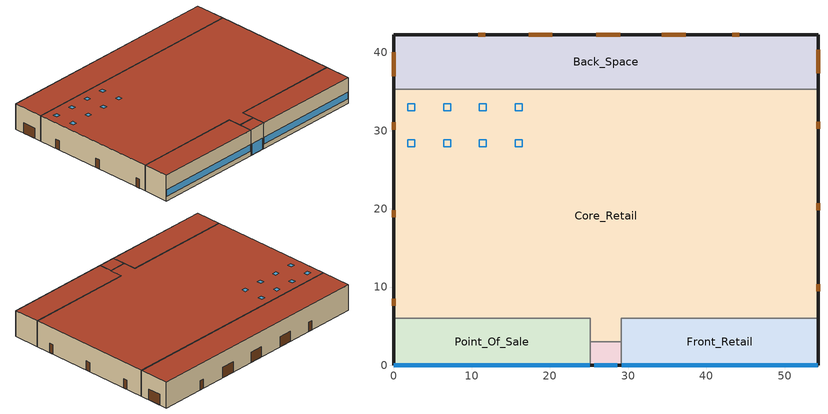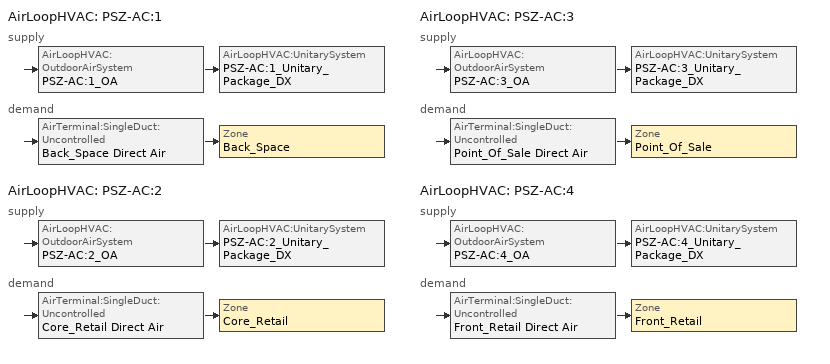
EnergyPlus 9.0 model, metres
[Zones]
Back_Space
 floor ground (Back_Space_Floor_Ffactor): 54.27,35.27 0,35.27 0,42.27 54.27,42.27 z0
 wall outside (nonres_ext_wall): 54.27,35.27 54.27,42.27 0,42.27 0,35.27 z0:6.1
 wall to Core_Retail (int_wall): 0,35.27 54.27,35.27 z0:6.1
 door (Swinging Door_con): 44.21,42.27 43.3,42.27 / 11.75,42.27 10.83,42.27 z0:2.13
 door (Overhead Door_con): 54.27,37.32 54.27,40.36 / 37.36,42.27 34.31,42.27 / 28.98,42.27 25.93,42.27 / 20.31,42.27 17.26,42.27 / 0,40.01 0,36.96 z0:2.44
 roof outside (nonres_roof): 0,35.27 54.27,35.27 54.27,42.27 0,42.27 z6.1
Core_Retail
 floor ground (Core_Retail_Floor_Ffactor): 25.14,3 25.14,6 0,6 0,35.27 54.27,35.27 54.27,6 29.14,6 29.14,3 z0
 wall outside (nonres_ext_wall): 0,35.27 0,6 / 54.27,6 54.27,35.27 z0:6.1
 wall to Front_Retail (int_wall): 29.14,3 29.14,6 54.27,6 z0:6.1
 wall to Point_Of_Sale (int_wall): 0,6 25.14,6 25.14,3 z0:6.1
 wall to Front_Entry (int_wall): 25.14,3 29.14,3 z0:6.1
 door (Swinging Door_con): 0,8.54 0,7.62 / 0,19.84 0,18.93 / 0,31.06 0,30.15 / 54.27,9.44 54.27,10.35 / 54.27,19.81 54.27,20.72 / 54.27,30.23 54.27,31.15 z0:2.13
 roof outside (nonres_roof): 25.14,6 25.14,3 29.14,3 29.14,6 54.27,6 54.27,35.27 0,35.27 0,6 z6.1
 skylight (NonresSkylight_U_1.02_SHGC_0.49): 16.46,28.87 15.54,28.87 15.54,27.95 16.46,27.95 z6.1; 2.74,28.87 1.83,28.87 1.83,27.95 2.74,27.95 z6.1; 7.32,28.87 6.4,28.87 6.4,27.95 7.32,27.95 z6.1; 11.89,28.87 10.97,28.87 10.97,27.95 11.89,27.95 z6.1; 11.89,33.44 10.97,33.44 10.97,32.53 11.89,32.53 z6.1; 2.74,33.44 1.83,33.44 1.83,32.53 2.74,32.53 z6.1; 16.46,33.44 15.54,33.44 15.54,32.53 16.46,32.53 z6.1; 7.32,33.44 6.4,33.44 6.4,32.53 7.32,32.53 z6.1
Point_Of_Sale
 floor ground (Point_Of_Sale_Floor_Ffactor): 0,0 0,6 25.14,6 25.14,0 z0
 wall outside (nonres_ext_wall): 0,6 0,0 25.14,0 z0:6.1
 wall to Front_Entry (int_wall): 25.14,0 25.14,3 z0:6.1
 window (NonresWindow_U_0.57_SHGC_0.49): 0.05,0 25.09,0 z1.14:2.66
 roof outside (nonres_roof): 0,6 0,0 25.14,0 25.14,6 z6.1
Front_Retail
 floor ground (Front_Retail_Floor_Ffactor): 54.27,0 29.14,0 29.14,6 54.27,6 z0
 wall outside (nonres_ext_wall): 29.14,0 54.27,0 54.27,6 z0:6.1
 wall to Front_Entry (int_wall): 29.14,3 29.14,0 z0:6.1
 window (NonresWindow_U_0.57_SHGC_0.49): 29.19,0 54.22,0 z1.14:2.66
 roof outside (nonres_roof): 29.14,0 54.27,0 54.27,6 29.14,6 z6.1
Front_Entry
 floor ground (Front_Entry_Floor_Ffactor): 25.14,0 25.14,3 29.14,3 29.14,0 z0
 wall outside (nonres_ext_wall): 25.14,0 29.14,0 z0:6.1
 window (NonresWindow_U_0.57_SHGC_0.49): 25.64,0 28.64,0 z0.05:2.66
 roof outside (nonres_roof): 25.14,3 25.14,0 29.14,0 29.14,3 z6.1
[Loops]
AirLoopHVAC 'PSZ-AC:1'
 supply: AirLoopHVAC:OutdoorAirSystem 'PSZ-AC:1_OA' > AirLoopHVAC:UnitarySystem 'PSZ-AC:1_Unitary_Package_DX'
 demand: AirTerminal:SingleDuct:Uncontrolled 'Back_Space Direct Air' > Zone 'Back_Space'
AirLoopHVAC 'PSZ-AC:2'
 supply: AirLoopHVAC:OutdoorAirSystem 'PSZ-AC:2_OA' > AirLoopHVAC:UnitarySystem 'PSZ-AC:2_Unitary_Package_DX'
 demand: AirTerminal:SingleDuct:Uncontrolled 'Core_Retail Direct Air' > Zone 'Core_Retail'
AirLoopHVAC 'PSZ-AC:3'
 supply: AirLoopHVAC:OutdoorAirSystem 'PSZ-AC:3_OA' > AirLoopHVAC:UnitarySystem 'PSZ-AC:3_Unitary_Package_DX'
 demand: AirTerminal:SingleDuct:Uncontrolled 'Point_Of_Sale Direct Air' > Zone 'Point_Of_Sale'
AirLoopHVAC 'PSZ-AC:4'
 supply: AirLoopHVAC:OutdoorAirSystem 'PSZ-AC:4_OA' > AirLoopHVAC:UnitarySystem 'PSZ-AC:4_Unitary_Package_DX'
 demand: AirTerminal:SingleDuct:Uncontrolled 'Front_Retail Direct Air' > Zone 'Front_Retail'
[Building]
RetailStandalone: North Axis {deg}=0; Terrain=City; Loads Convergence Tolerance Value=0.04; Temperature Convergence Tolerance Value {deltaC}=0.2; Solar Distribution=FullInteriorAndExterior; Maximum Number of Warmup Days=25; Minimum Number of Warmup Days=6
[Site:Location]
Site:Location=Buffalo.Niagara.Intl.AP_NY_USA WMO=725280; Latitude {N+ S-}=42.94; Longitude {W- E+}=-78.74; Time Zone Relative to GMT {GMT+/-}=-5; Elevation {m}=215
[SizingPeriod:DesignDay] Day of Month=21; Dry-Bulb Temperature Range Modifier Type=DefaultMultipliers; Humidity Condition Type=Wetbulb; Barometric Pressure {Pa}=98769; Rain {Yes/No}=No; Snow on ground {Yes/No}=No; Daylight Savings Time Indicator=No
Name | Month | Day Type | Maximum Dry-Bulb Temperature {C} | Daily Dry-Bulb Temperature Range {C} | Wetbulb at Maximum Dry-Bulb {C} | Wind Speed {m/s} design conditions vs. traditional 6.71 m/s (15 mph) | Wind Direction {Degrees; N=0, S=180} | Solar Model Indicator | Clearness {0.0 to 1.1} | Wind Speed {m/s} design conditions vs. traditional 3.35 m/s (7mph) | ASHRAE Clear Sky Optical Depth for Beam Irradiance (taub) | ASHRAE Clear Sky Optical Depth for Diffuse Irradiance (taud)
Buffalo.Niagara.Intl.AP_NY_USA Ann Htg 99.6% Condns DB | 1 | WinterDesignDay | -16.3 | 0 | -16.3 | 5.1 | 270 | ASHRAEClearSky | 0
Buffalo.Niagara.Intl.AP_NY_USA Ann Clg .4% Condns DB=>MWB | 7 | SummerDesignDay | 30.3 | 9.3 | 21.8 |  | 240 | ASHRAETau |  | 5.7 | 0.462 | 2.001
[Site:WaterMainsTemperature]
Calculation Method=CORRELATION; Annual average outdoor air temperature {C}=8.96667; Maximum difference in monthly average outdoor air temperatures {C}=26.2
[Site:GroundTemperature:FCfactorMethod]
January Ground Temperature {C}=9.7; February Ground Temperature {C}=6; March Ground Temperature {C}=-2.2; April Ground Temperature {C}=-3.4; May Ground Temperature {C}=-4.2; June Ground Temperature {C}=2.7; July Ground Temperature {C}=7.5; August Ground Temperature {C}=13.7; September Ground Temperature {C}=18.6; October Ground Temperature {C}=22; November Ground Temperature {C}=20.7; December Ground Temperature {C}=16.5
[Material:NoMass]
Opaque Door panel_con: MediumRough, 0.352237, 0.9, 0.7, 0.7
Overhead Door_con Panel: MediumRough, 0.352, 0.9, 0.7, 0.7
Nonres_Roof_Insulation: MediumSmooth, 2.59864, 0.9, 0.7, 0.7
Nonres_Exterior_Wall_Insulation: MediumSmooth, 1.11476, 0.9, 0.7, 0.7
[Construction]
Swinging Door_con: Opaque Door panel_con
Overhead Door_con: Overhead Door_con Panel
InteriorFurnishings: Std Wood 6inch
int_wall: G01 13mm gypsum board, G01 13mm gypsum board
nonres_roof: F13 Built-up roofing, Nonres_Roof_Insulation, F08 Metal surface
nonres_ext_wall: 200mm Normalweight concrete wall, Nonres_Exterior_Wall_Insulation, G01 13mm gypsum board
NonresWindow_U_0.57_SHGC_0.49: Nonres Window Glazing Layer
NonresSkylight_U_1.02_SHGC_0.49: Nonres Skylight Glazing Layer
[Material]
Name | Roughness | Thickness {m} | Conductivity {W/m-K} | Density {kg/m3} | Specific Heat {J/kg-K} | Thermal Absorptance | Solar Absorptance | Visible Absorptance | Absorptance:Thermal | Absorptance:Solar | Absorptance:Visible
Std Wood 6inch | MediumSmooth | 0.15 | 0.12 | 540 | 1210 | 0.9 | 0.7 | 0.7
F08 Metal surface | Smooth | 0.0008 | 45.28 | 7824 | 500
F13 Built-up roofing | Rough | 0.0095 | 0.16 | 1120 | 1460 |  |  |  | 0.9 | 0.77
G01 13mm gypsum board | Smooth | 0.0127 | 0.16 | 800 | 1090 |  |  |  | 0.9 | 0.7 | 0.5
200mm Normalweight concrete wall | MediumRough | 0.2032 | 2.31 | 2322 | 832
[WindowMaterial:SimpleGlazingSystem] Solar Heat Gain Coefficient=0.49; Visible Transmittance=0.49
Name | U-Factor {W/m2-K}
Nonres Window Glazing Layer | 3.23661
Nonres Skylight Glazing Layer | 5.79183
[Construction:FfactorGroundFloor] F-Factor=1.26363
Name | Area | PerimeterExposed
Back_Space_Floor_Ffactor | 379.89 | 68.27
Core_Retail_Floor_Ffactor | 1600.48 | 58.54
Point_Of_Sale_Floor_Ffactor; Front_Retail_Floor_Ffactor | 150.81 | 31.135
Front_Entry_Floor_Ffactor | 12 | 4
[Zone] Type=1; Multiplier=1; Ceiling Height {m}=-9999; Floor Area {m2}=autocalculate; Part of Total Floor Area=Yes
Name | Volume {m3}
Back_Space | 2317.33
Core_Retail | 9762.95
Point_Of_Sale; Front_Retail | 919.941
Front_Entry | 73.2
[InternalMass] Construction=InteriorFurnishings
Name | Zone | Surface Area {m2}
Back_Space_InternalMass_1 | Back_Space | 759.78
Core_Retail_InternalMass_1 | Core_Retail | 3200.97
Point_Of_Sale_InternalMass_1 | Point_Of_Sale | 301.62
Front_Retail_InternalMass_1 | Front_Retail | 301.62
Front_Entry_InternalMass_1 | Front_Entry | 24
[People] Number of People Schedule=BLDG_OCC_SCH; Fraction Radiant=0.3; Sensible Heat Fraction=AUTOCALCULATE; Activity Level Schedule=ACTIVITY_SCH; Enable ASHRAE 55 Comfort Warnings=No; Mean Radiant Temperature Calculation Type=ZoneAveraged; Work Efficiency Schedule=WORK_EFF_SCH; Clothing Insulation Calculation Method=ClothingInsulationSchedule; Clothing Insulation Schedule=CLOTHING_SCH; Air Velocity Schedule=AIR_VELO_SCH; Thermal Comfort Model 1 Type=FANGER
Name | Zone or ZoneList | Number of People Calculation Method | Zone Floor Area per Person {m2/person} | Number of People
Back_Space | Back_Space | Area/Person | 6.193
Core_Retail | Core_Retail | Area/Person | 6.193
Point_Of_Sale | Point_Of_Sale | Area/Person | 6.193
Front_Retail | Front_Retail | Area/Person | 6.193
Front_Entry | Front_Entry | People |  | 0
[Lights] Design Level Calculation Method=Watts/Area; Return Air Fraction=0; Fraction Radiant=0.7; Fraction Visible=0.2; Fraction Replaceable=1; Return Air Fraction Calculated from Plenum Temperature=No
Name | Zone or ZoneList | Schedule | Watts per Zone Floor Area {W/m2}
Back_Space_Lights | Back_Space | BLDG_LIGHT_BACK_SCH | 9.03092
Core_Retail_Lights | Core_Retail | BLDG_LIGHT_Core_SCH | 18.2986
Point_Of_Sale_Lights | Point_Of_Sale | BLDG_LIGHT_SCH | 18.2986
Front_Retail_Lights | Front_Retail | BLDG_LIGHT_FRONT_SCH | 18.2986
Front_Entry_Lights | Front_Entry | BLDG_LIGHT_ENTRY_SCH | 13.9931
[ElectricEquipment] Schedule=BLDG_EQUIP_SCH; Design Level Calculation Method=EquipmentLevel; Fraction Latent=0; Fraction Radiant=0.5; Fraction Lost=0
Name | Zone or ZoneList | Design Level {W}
Back_Space_MiscPlug_Equip | Back_Space | 3065.71
Core_Retail_MiscPlug_Equip | Core_Retail | 5169.56
Point_Of_Sale_MiscPlug_Equip | Point_Of_Sale | 3245.43
Front_Retail_MiscPlug_Equip | Front_Retail | 487.1163
[ZoneInfiltration:DesignFlowRate] Temperature Term Coefficient=0; Velocity Squared Term Coefficient=0
Name | Zone or ZoneList | Schedule | Design Flow Rate Calculation Method | Flow per Exterior Surface Area {m3/s-m2} | Constant Term Coefficient | Velocity Term Coefficient | Design Flow Rate {m3/s}
Back_Space_Infiltration | Back_Space | INFIL_SCH_PNNL | Flow/ExteriorArea | 0.000535619 | 0 | 0.224
Core_Retail_Infiltration | Core_Retail | INFIL_SCH_PNNL | Flow/ExteriorArea | 0.000186391 | 0 | 0.224
Point_Of_Sale_Infiltration | Point_Of_Sale | INFIL_SCH_PNNL | Flow/ExteriorArea | 0.000570439 | 0 | 0.224
Front_Retail_Infiltration | Front_Retail | INFIL_SCH_PNNL | Flow/ExteriorArea | 0.000570439 | 0 | 0.224
Front_Entry_Infiltration | Front_Entry | INFIL_SCH_PNNL | Flow/ExteriorArea | 0.000686166 | 0 | 0.224
Front_Entry_Door_Infiltration | Front_Entry | INFIL_Door_Opening_SCH | Flow/Zone |  | 1 | 0 | 1.41867
[Exterior:Lights]
Exterior_Lights: Schedule=Exterior_Lgt_ALWAYS_ON; Design Level {W}=7321.522; Control Option=AstronomicalClock
[Sizing:Zone] Zone Cooling Design Supply Air Temperature Input Method=SupplyAirTemperature; Zone Cooling Design Supply Air Temperature {C}=12.8; Zone Heating Design Supply Air Temperature Input Method=SupplyAirTemperature; Zone Heating Design Supply Air Temperature {C}=40; Zone Cooling Design Supply Air Humidity Ratio {kgWater/kgDryAir}=0.0085; Zone Heating Design Supply Air Humidity Ratio {kgWater/kgDryAir}=0.008; Cooling Design Air Flow Method=DesignDay; Cooling Design Air Flow Rate {m3/s}=0; Cooling Minimum Air Flow {m3/s}=0; Cooling Minimum Air Flow Fraction=0; Heating Design Air Flow Method=DesignDay; Heating Design Air Flow Rate {m3/s}=0
Name | Design Specification Outdoor Air Object
Back_Space | SZ DSOA Back_Space
Core_Retail | SZ DSOA Core_Retail
Point_Of_Sale | SZ DSOA Point_Of_Sale
Front_Retail | SZ DSOA Front_Retail
Front_Entry | SZ DSOA Front_Entry
[DesignSpecification:OutdoorAir] Outdoor Air Method=Flow/Area
Name | Outdoor Air Flow per Zone Floor Area {m3/s-m2}
SZ DSOA Back_Space | 0.000761952
SZ DSOA Core_Retail; SZ DSOA Point_Of_Sale; SZ DSOA Front_Retail; SZ DSOA Front_Entry | 0.00152391
[Sizing:System] Type of Load to Size On=Sensible; Design Outdoor Air Flow Rate {m3/s}=AUTOSIZE; Central Heating Maximum System Air Flow Ratio=1; Preheat Design Temperature {C}=7; Preheat Design Humidity Ratio {kgWater/kgDryAir}=0.008; Precool Design Temperature {C}=12.8; Precool Design Humidity Ratio {kgWater/kgDryAir}=0.008; Central Cooling Design Supply Air Temperature {C}=12.8; Central Heating Design Supply Air Temperature {C}=40; 100% Outdoor Air in Cooling=No; 100% Outdoor Air in Heating=No; Central Cooling Design Supply Air Humidity Ratio {kgWater/kgDryAir}=0.0085; Central Heating Design Supply Air Humidity Ratio {kgWater/kgDryAir}=0.008; Cooling Supply Air Flow Rate Method=DesignDay; Cooling Supply Air Flow Rate {m3/s}=0; Heating Supply Air Flow Rate Method=DesignDay; Heating Supply Air Flow Rate {m3/s}=0; System Outdoor Air Method=ZoneSum; Zone Maximum Outdoor Air Fraction=1; Cooling Design Capacity Method=CoolingDesignCapacity; Cooling Design Capacity {W}=autosize; Heating Design Capacity Method=HeatingDesignCapacity; Heating Design Capacity {W}=autosize; Central Cooling Capacity Control Method=OnOff
Name | Sizing Option | Type of Zone Sum to Use
PSZ-AC:1; PSZ-AC:2 | Coincident
PSZ-AC:3; PSZ-AC:4 |  | Coincident
[ZoneControl:Thermostat] Control Type Schedule=Dual Zone Control Type Sched
Name | Zone or ZoneList | Control 1
Back_Space Thermostat | Back_Space | Back_Space DualSPSched
Core_Retail Thermostat | Core_Retail | Core_Retail DualSPSched
Point_Of_Sale Thermostat | Point_Of_Sale | Point_Of_Sale DualSPSched
Front_Retail Thermostat | Front_Retail | Front_Retail DualSPSched
Front_Entry Thermostat | Front_Entry | Front_Entry DualSPSched
[ThermostatSetpoint:DualSetpoint]
Name | Heating Setpoint Temperature Schedule | Cooling Setpoint Temperature Schedule
Back_Space DualSPSched; Point_Of_Sale DualSPSched; Front_Retail DualSPSched | HTGSETP_SCH_NO_OPTIMUM | CLGSETP_SCH_NO_SETBACK
Core_Retail DualSPSched | HTGSETP_SCH_PSZ_AC_2 | CLGSETP_SCH_NO_SETBACK
Front_Entry DualSPSched | HTGSETP_SCH_NO_OPTIMUM | FRONT_ENTRY_COOLING
[ZoneHVAC:UnitHeater]
Front_Entry Unit Heater: Availability Schedule=ALWAYS_ON; Supply Air Fan=Front_Entry Unit HeaterFan; Maximum Supply Air Flow Rate {m3/s}=AUTOSIZE; Heating Coil=Front_Entry Unit Heater Coil; Supply Air Fan Operation During No Heating=No; Maximum Hot Water or Steam Flow Rate {m3/s}=AUTOSIZE; Minimum Hot Water or Steam Flow Rate {m3/s}=0; Heating Convergence Tolerance=0.001
[AirTerminal:SingleDuct:Uncontrolled] Availability Schedule=ALWAYS_ON; Maximum Air Flow Rate {m3/s}=AUTOSIZE
Back_Space Direct Air; Core_Retail Direct Air; Point_Of_Sale Direct Air; Front_Retail Direct Air
[Zone equipment]
Back_Space: Back_Space Direct Air
Core_Retail: Core_Retail Direct Air
Point_Of_Sale: Point_Of_Sale Direct Air
Front_Retail: Front_Retail Direct Air
Front_Entry: Front_Entry Unit Heater
[Fan:ConstantVolume]
Front_Entry Unit HeaterFan: Availability Schedule=FrontEntry_FanSched; Fan Total Efficiency=0.58175; Pressure Rise {Pa}=1110.54; Maximum Flow Rate {m3/s}=AUTOSIZE; Motor Efficiency=0.895; Motor In Airstream Fraction=1
[Fan:SystemModel]
PSZ-AC:1_addAQ_Unitary_Package_fan: HVACOperationSchd, AUTOSIZE, Discrete, 1, 622.5, 0.875, 1, AUTOSIZE, TotalEfficiencyAndPressure, 0.56875, 622.5, 1, 1, 1
PSZ-AC:2_addAQ_Unitary_Package_fan: HVACOperationSchd, AUTOSIZE, Discrete, 1, 1110.54, 0.924, 1, AUTOSIZE, TotalEfficiencyAndPressure, 0.6006, 1110.54, 1, 1, 1
PSZ-AC:3_addAQ_Unitary_Package_fan; PSZ-AC:4_addAQ_Unitary_Package_fan: HVACOperationSchd, AUTOSIZE, Discrete, 1, 622.5, 0.84, 1, AUTOSIZE, TotalEfficiencyAndPressure, 0.546, 622.5, 1, 1, 1
[Coil:Cooling:DX:MultiSpeed] Availability Schedule=ALWAYS_ON; Condenser Type=AirCooled; Apply Part Load Fraction to Speeds Greater than 1=No; Apply Latent Degradation to Speeds Greater than 1=No; Maximum Outdoor Dry-Bulb Temperature for Crankcase Heater Operation {C}=10; Basin Heater Setpoint Temperature {C}=2; Fuel Type=Electricity; Number of Speeds=2; Speed 1 Rated Evaporator Fan Power Per Volume Flow Rate {W/(m3/s)}=0; Speed 1 Total Cooling Capacity Function of Temperature Curve=PSZ-AC_Unitary_PackagecoolCapFT; Speed 1 Total Cooling Capacity Function of Flow Fraction Curve=PSZ-AC_Unitary_PackagecoolFFF; Speed 1 Energy Input Ratio Function of Temperature Curve=PSZ-AC_Unitary_PackagecoolEIRFT; Speed 1 Energy Input Ratio Function of Flow Fraction Curve=PSZ-AC_Unitary_PackagecoolEIRFFF; Speed 1 Part Load Fraction Correlation Curve=PSZ-AC_Unitary_PackagecoolPLR; Speed 1 Rated Waste Heat Fraction of Power Input=0.2; Speed 1 Evaporative Condenser Effectiveness=0.9; Speed 2 Rated Evaporator Fan Power Per Volume Flow Rate {W/(m3/s)}=0; Speed 2 Total Cooling Capacity Function of Temperature Curve=PSZ-AC_Unitary_PackagecoolCapFT; Speed 2 Total Cooling Capacity Function of Flow Fraction Curve=PSZ-AC_Unitary_PackagecoolFFF; Speed 2 Energy Input Ratio Function of Temperature Curve=PSZ-AC_Unitary_PackagecoolEIRFT; Speed 2 Energy Input Ratio Function of Flow Fraction Curve=PSZ-AC_Unitary_PackagecoolEIRFFF; Speed 2 Part Load Fraction Correlation Curve=PSZ-AC_Unitary_PackagecoolPLR; Speed 2 Rated Waste Heat Fraction of Power Input=0.2; Speed 2 Evaporative Condenser Effectiveness=0.9
Name | Speed 1 Gross Rated Total Cooling Capacity {W} | Speed 1 Gross Rated Sensible Heat Ratio | Speed 1 Gross Rated Cooling COP {W/W} | Speed 1 Rated Air Flow Rate {m3/s} | Speed 2 Gross Rated Total Cooling Capacity {W} | Speed 2 Gross Rated Sensible Heat Ratio | Speed 2 Gross Rated Cooling COP {W/W} | Speed 2 Rated Air Flow Rate {m3/s}
PSZ-AC:1_Unitary_Package_CoolCoil | 36378.33 | 0.74006 | 3.49917 | 1.84734 | 36378.33 | 0.74006 | 3.49917 | 1.84734
PSZ-AC:2_Unitary_Package_CoolCoil | 178139 | 0.71134 | 3.23281 | 8.20576 | 178139 | 0.71134 | 3.23281 | 8.20576
PSZ-AC:3_Unitary_Package_CoolCoil | 24272.23 | 0.74467 | 3.49917 | 1.25098 | 24272.23 | 0.74467 | 3.49917 | 1.25098
PSZ-AC:4_Unitary_Package_CoolCoil | 20847.93 | 0.73125 | 3.49917 | 1.02854 | 20847.93 | 0.73125 | 3.49917 | 1.02854
[Coil:Heating:Fuel] Fuel Type=NaturalGas
Name | Availability Schedule | Burner Efficiency | Nominal Capacity {W} | Parasitic Electric Load {W} | Parasitic Fuel Load {W}
PSZ-AC:1_Unitary_Package_HeatCoil; PSZ-AC:3_Unitary_Package_HeatCoil; PSZ-AC:4_Unitary_Package_HeatCoil | ALWAYS_ON | 0.8 | AUTOSIZE
PSZ-AC:2_Unitary_Package_HeatCoil | ALWAYS_ON | 0.7925 | AUTOSIZE
Front_Entry Unit Heater coil | FrontEntry_CoilSched | 0.7925 | autosize | 0 | 0
[AirLoopHVAC:UnitarySystem] Control Type=Load; Dehumidification Control Type=None; Availability Schedule=ALWAYS_ON; Fan Placement=BlowThrough; Supply Air Fan Operating Mode Schedule=HVACOperationSchd; DX Heating Coil Sizing Ratio=1; Use DOAS DX Cooling Coil=No; Minimum Supply Air Temperature {C}=2; Latent Load Control=SensibleOnlyLoadControl; Cooling Supply Air Flow Rate Method=SupplyAirFlowRate; Cooling Supply Air Flow Rate {m3/s}=AUTOSIZE; Heating Supply Air Flow Rate Method=SupplyAirFlowRate; Heating Supply Air Flow Rate {m3/s}=AUTOSIZE; No Load Supply Air Flow Rate Method=SupplyAirFlowRate; No Load Supply Air Flow Rate {m3/s}=AUTOSIZE; Maximum Supply Air Temperature {C}=AUTOSIZE
Name | Controlling Zone or Thermostat Location | Supply Fan | Heating Coil | Cooling Coil | Design Specification Multispeed Object
PSZ-AC:1_Unitary_Package_DX | Back_Space | PSZ-AC:1_addAQ_Unitary_Package_fan | PSZ-AC:1_Unitary_Package_HeatCoil | PSZ-AC:1_Unitary_Package_CoolCoil | PSZ-AC:1_Unitary_Package_DX_Perf
PSZ-AC:2_Unitary_Package_DX | Core_Retail | PSZ-AC:2_addAQ_Unitary_Package_fan | PSZ-AC:2_Unitary_Package_HeatCoil | PSZ-AC:2_Unitary_Package_CoolCoil | PSZ-AC:2_Unitary_Package_DX_Perf
PSZ-AC:3_Unitary_Package_DX | Point_Of_Sale | PSZ-AC:3_addAQ_Unitary_Package_fan | PSZ-AC:3_Unitary_Package_HeatCoil | PSZ-AC:3_Unitary_Package_CoolCoil | PSZ-AC:3_Unitary_Package_DX_Perf
PSZ-AC:4_Unitary_Package_DX | Front_Retail | PSZ-AC:4_addAQ_Unitary_Package_fan | PSZ-AC:4_Unitary_Package_HeatCoil | PSZ-AC:4_Unitary_Package_CoolCoil | PSZ-AC:4_Unitary_Package_DX_Perf
[UnitarySystemPerformance:Multispeed]
PSZ-AC:1_Unitary_Package_DX_Perf; PSZ-AC:2_Unitary_Package_DX_Perf; PSZ-AC:3_Unitary_Package_DX_Perf; PSZ-AC:4_Unitary_Package_DX_Perf: 2, 2, No, 1, 1, 1, 1, 1
[Controller:OutdoorAir] Minimum Outdoor Air Flow Rate {m3/s}=AUTOSIZE; Maximum Outdoor Air Flow Rate {m3/s}=AUTOSIZE; Economizer Control Action Type=ModulateFlow; Lockout Type=LockoutWithCompressor; Minimum Limit Type=FixedMinimum; Maximum Fraction of Outdoor Air Schedule=SZ_system_OA_Max_Frac_SCH
Name | Economizer Control Type | Minimum Outdoor Air Schedule
PSZ-AC:1_OA_Controller; PSZ-AC:3_OA_Controller; PSZ-AC:4_OA_Controller | NoEconomizer | MinOA_Sched
PSZ-AC:2_OA_Controller | DifferentialDryBulb | MinOA_MotorizedDamper_Sched
[AirLoopHVAC] Design Supply Air Flow Rate {m3/s}=AUTOSIZE
PSZ-AC:1; PSZ-AC:2; PSZ-AC:3; PSZ-AC:4
[AvailabilityManager:NightCycle] Applicability Schedule=Always_On; Fan Schedule=HVACOperationSchd; Control Type=CycleOnAny; Thermostat Tolerance {deltaC}=1; Cycling Run Time Control Type=FixedRunTime; Cycling Run Time {s}=1800
PSZ-AC:1 Availability Manager; PSZ-AC:2 Availability Manager; PSZ-AC:3 Availability Manager; PSZ-AC:4 Availability Manager
[SetpointManager:SingleZone:Heating] Control Variable=Temperature; Minimum Supply Air Temperature {C}=10; Maximum Supply Air Temperature {C}=50
Name | Control Zone | Setpoint Node or NodeList
SupAirTemp MngrBack_Space - Htg | Back_Space | PSZ-AC:1_Unitary_PackageCoolCoil air inlet
SupAirTemp MngrCore_Retail - Htg | Core_Retail | PSZ-AC:2_Unitary_PackageCoolCoil air inlet
SupAirTemp MngrPoint_Of_Sale - Htg | Point_Of_Sale | PSZ-AC:3_Unitary_PackageCoolCoil air inlet
SupAirTemp MngrFront_Retail - Htg | Front_Retail | PSZ-AC:4_Unitary_PackageCoolCoil air inlet
[SetpointManager:SingleZone:Cooling] Control Variable=Temperature; Minimum Supply Air Temperature {C}=10; Maximum Supply Air Temperature {C}=50
Name | Control Zone | Setpoint Node or NodeList
SupAirTemp MngrBack_Space - Clg | Back_Space | PSZ-AC:1 Supply Equipment Outlet Node
SupAirTemp MngrCore_Retail - Clg | Core_Retail | PSZ-AC:2 Supply Equipment Outlet Node
SupAirTemp MngrPoint_Of_Sale - Clg | Point_Of_Sale | PSZ-AC:3 Supply Equipment Outlet Node
SupAirTemp MngrFront_Retail - Clg | Front_Retail | PSZ-AC:4 Supply Equipment Outlet Node
[SetpointManager:MixedAir] Control Variable=Temperature
Name | Setpoint Node or NodeList
PSZ-AC:1_OAMixed Air Temp Manager | PSZ-AC:1_OA-PSZ-AC:1_Unitary_PackageNode
PSZ-AC:2_OAMixed Air Temp Manager | PSZ-AC:2_OA-PSZ-AC:2_Unitary_PackageNode
PSZ-AC:3_OAMixed Air Temp Manager | PSZ-AC:3_OA-PSZ-AC:3_Unitary_PackageNode
PSZ-AC:4_OAMixed Air Temp Manager | PSZ-AC:4_OA-PSZ-AC:4_Unitary_PackageNode
[WaterHeater:Mixed]
Gas Tank: Tank Volume {m3}=0.151416; Setpoint Temperature Schedule=Hot Water Setpoint Temp Schedule; Deadband Temperature Difference {deltaC}=2; Maximum Temperature Limit {C}=82.2222; Heater Control Type=Cycle; Heater Maximum Capacity {W}=11722.8; Heater Minimum Capacity {W}=0; Heater Fuel Type=NaturalGas; Heater Thermal Efficiency=0.82; Off Cycle Parasitic Fuel Consumption Rate {W}=1862; Off Cycle Parasitic Fuel Type=NaturalGas; Off Cycle Parasitic Heat Fraction to Tank=0; On Cycle Parasitic Fuel Consumption Rate {W}=1862; Ambient Temperature Indicator=Zone; Ambient Temperature Zone=Back_space; Off Cycle Loss Coefficient to Ambient Temperature {W/K}=5.47743; On Cycle Loss Coefficient to Ambient Temperature {W/K}=5.47743; Peak Use Flow Rate {m3/s}=1.89e-05; Use Flow Rate Fraction Schedule=BLDG_SWH_SCH
[EnergyManagementSystem:Sensor]
Name | Output:Variable or Output:Meter | Output:Variable or Output:Meter Index Key
OAT_F | Site Outdoor Air Drybulb Temperature
CLGSETP_SCH_YES_OPTIMUM_ORIGINAL_SENSOR | Schedule Value | CLGSETP_SCH_Yes_Optimum_Original
HTGSETP_SCH_YES_OPTIMUM_ORIGINAL_SENSOR | Schedule Value | HTGSETP_SCH_Yes_Optimum_Original
[EnergyManagementSystem:InternalVariable]
PSZ_AC_2_fan_size_mass: Internal Data Index Key=PSZ-AC:2_addAQ_Unitary_Package_fan; Internal Data Type=Fan Maximum Mass Flow Rate
[EnergyManagementSystem:Actuator] Actuated Component Type=Schedule:Compact; Actuated Component Control Type=Schedule Value
Name | Actuated Component Unique
CLGSETP_SCH_PSZ_AC_2_Actuator | CLGSETP_SCH_PSZ_AC_2
HTGSETP_SCH_PSZ_AC_2_Actuator | HTGSETP_SCH_PSZ_AC_2
[EnergyManagementSystem:ProgramCallingManager]
PSZ_AC_2_OPTIMUM_START_DETERMINATION_EMS_Program Manager: BeginTimestepBeforePredictor; PSZ_AC_2_OPTIMUM_START_DETERMINATION_EMS_Program
[EnergyManagementSystem:Program]
PSZ_AC_2_OPTIMUM_START_DETERMINATION_EMS_Program: SET PSZ_AC_2_fan_size_volume = PSZ_AC_2_fan_size_mass / 1.225; IF PSZ_AC_2_fan_size_volume > 4.719474; SET CLGSETP_SCH_PSZ_AC_2_Actuator = CLGSETP_SCH_YES_OPTIMUM_ORIGINAL_SENSOR; SET HTGSETP_SCH_PSZ_AC_2_Actuator = HTGSETP_SCH_YES_OPTIMUM_ORIGINAL_SENSOR; ELSE; SET CLGSETP_SCH_PSZ_AC_2_Actuator = NULL; SET HTGSETP_SCH_PSZ_AC_2_Actuator = NULL; ENDIF
[Schedule:Compact]
FrontEntry_CoilSched; FrontEntry_FanSched; ALWAYS_ON; Exterior_Lgt_ALWAYS_ON; MinOA_Sched: Through: 12/31, For: AllDays, Until: 24:00, 1
BLDG_LIGHT_BACK_SCH; BLDG_LIGHT_CORE_SCH; BLDG_LIGHT_ENTRY_SCH; BLDG_LIGHT_FRONT_SCH; BLDG_LIGHT_SCH: Through: 12/31, For: Weekdays, Until: 7:00, 0.05, Until: 8:00, 0.2, Until: 9:00, 0.4, Until: 18:00, 0.9, Until: 21:00, 0.5, Until: 22:00, 0.2, Until: 24:00, 0.05, For: Saturday, Until: 7:00, 0.05, Until: 8:00, 0.1, Until: 9:00, 0.3, Until: 10:00, 0.6, Until: 18:00, 0.9, Until: 19:00, 0.5, Until: 21:00, 0.3, Until: 22:00, 0.1, Until: 24:00, 0.05, For: SummerDesignDay, Until: 24:00, 1, For: WinterDesignDay, Until: 24:00, 0, For: Sunday Holidays AllOtherDays, Until: 9:00, 0.05, Until: 10:00, 0.1, Until: 12:00, 0.4, Until: 17:00, 0.6, Until: 18:00, 0.4, Until: 19:00, 0.2, Until: 24:00, 0.05
BLDG_OCC_SCH: Through: 12/31, For: Weekdays, Until: 07:00, 0, Until: 08:00, 0.1, Until: 09:00, 0.2, Until: 11:00, 0.5, Until: 15:00, 0.7, Until: 16:00, 0.8, Until: 17:00, 0.7, Until: 19:00, 0.5, Until: 21:00, 0.3, Until: 24:00, 0, For: SummerDesignDay, Until: 24:00, 1, For: Saturday, Until: 07:00, 0, Until: 08:00, 0.1, Until: 09:00, 0.2, Until: 10:00, 0.5, Until: 11:00, 0.6, Until: 17:00, 0.8, Until: 18:00, 0.6, Until: 21:00, 0.2, Until: 22:00, 0.1, Until: 24:00, 0, For: WinterDesignDay, Until: 24:00, 0, For: Sunday Holidays AllOtherDays, Until: 09:00, 0, Until: 10:00, 0.1, Until: 12:00, 0.2, Until: 17:00, 0.4, Until: 18:00, 0.2, Until: 19:00, 0.1, Until: 24:00, 0
BLDG_EQUIP_SCH: Through: 12/31, For: Weekdays, Until: 07:00, 0.2, Until: 08:00, 0.4, Until: 09:00, 0.6, Until: 19:00, 0.9, Until: 20:00, 0.7, Until: 21:00, 0.7, Until: 22:00, 0.2, Until: 24:00, 0.2, For: Saturday, Until: 07:00, 0.15, Until: 08:00, 0.3, Until: 09:00, 0.5, Until: 10:00, 0.8, Until: 18:00, 0.9, Until: 19:00, 0.7, Until: 21:00, 0.5, Until: 22:00, 0.3, Until: 24:00, 0.15, For: SummerDesignDay, Until: 24:00, 1, For: WinterDesignDay, Until: 24:00, 0, For: Sunday Holidays AllOtherDays, Until: 09:00, 0.15, Until: 10:00, 0.3, Until: 12:00, 0.6, Until: 17:00, 0.8, Until: 18:00, 0.6, Until: 19:00, 0.4, Until: 24:00, 0.15
INFIL_Door_Opening_SCH: Through: 12/31, For: AllDays, Until: 08:00, 0, Until: 12:00, 0.144, Until: 18:00, 1, Until: 20:00, 0.144, Until: 24:00, 0
BLDG_SWH_SCH: Through: 12/31, For: Weekdays SummerDesignDay, Until: 01:00, 0, Until: 03:00, 0, Until: 07:00, 0, Until: 08:00, 0.15, Until: 09:00, 0.23, Until: 10:00, 0.32, Until: 11:00, 0.41, Until: 12:00, 0.57, Until: 13:00, 0.62, Until: 14:00, 0.61, Until: 15:00, 0.5, Until: 16:00, 0.45, Until: 17:00, 0.46, Until: 18:00, 0.47, Until: 19:00, 0.42, Until: 20:00, 0.34, Until: 21:00, 0.33, Until: 22:00, 0, Until: 23:00, 0, Until: 24:00, 0, For: Saturday WinterDesignDay, Until: 01:00, 0, Until: 02:00, 0, Until: 03:00, 0, Until: 06:00, 0, Until: 07:00, 0, Until: 08:00, 0.2, Until: 09:00, 0.24, Until: 10:00, 0.27, Until: 11:00, 0.42, Until: 12:00, 0.54, Until: 13:00, 0.59, Until: 14:00, 0.6, Until: 15:00, 0.49, Until: 16:00, 0.48, Until: 17:00, 0.47, Until: 18:00, 0.46, Until: 19:00, 0.44, Until: 20:00, 0.36, Until: 21:00, 0.29, Until: 22:00, 0.22, Until: 23:00, 0, Until: 24:00, 0, For: Sunday Holidays AllOtherDays, Until: 03:00, 0, Until: 06:00, 0, Until: 07:00, 0, Until: 08:00, 0, Until: 09:00, 0, Until: 10:00, 0.14, Until: 11:00, 0.29, Until: 12:00, 0.31, Until: 14:00, 0.36, Until: 15:00, 0.34, Until: 16:00, 0.35, Until: 17:00, 0.37, Until: 18:00, 0.34, Until: 19:00, 0.25, Until: 20:00, 0, Until: 21:00, 0, Until: 22:00, 0, Until: 23:00, 0, Until: 24:00, 0
Hot Water Setpoint Temp Schedule: THROUGH: 12/31, FOR: AllDays, UNTIL: 24:00, 60
HVACOperationSchd: Through: 12/31, For: Weekdays SummerDesignDay, Until: 06:00, 0, Until: 21:00, 1, Until: 24:00, 0, For: Saturday WinterDesignDay, Until: 06:00, 0, Until: 22:00, 1, Until: 24:00, 0, For: Sunday Holidays AllOtherDays, Until: 08:00, 0, Until: 19:00, 1, Until: 24:00, 0
HTGSETP_SCH_YES_OPTIMUM_ORIGINAL: Through: 12/31, For: WinterDesignDay, Until: 06:00, 15.56, Until: 07:00, 18.33, Until: 21:00, 21.11, Until: 24:00, 15.56, For: Weekdays, Until: 05:00, 15.56, Until: 06:00, 17.8, Until: 07:00, 20, Until: 21:00, 21.11, Until: 24:00, 15.56, For SummerDesignDay, Until: 24:00, 15.56, For: Saturday, Until: 05:00, 15.56, Until: 06:00, 17.8, Until: 07:00, 20, Until: 22:00, 21.11, Until: 24:00, 15.56, For: Sunday Holidays AllOtherDays, Until: 07:00, 15.56, Until: 08:00, 17.8, Until: 09:00, 20, Until: 19:00, 21.11, Until: 24:00, 15.56
HTGSETP_SCH_NO_OPTIMUM; HTGSETP_SCH_PSZ_AC_2: Through: 12/31, For: WinterDesignDay, Until: 06:00, 15.56, Until: 07:00, 18.33, Until: 21:00, 21.11, Until: 24:00, 15.56, For: Weekdays, Until: 05:00, 15.56, Until: 06:00, 21.11, Until: 07:00, 21.11, Until: 21:00, 21.11, Until: 24:00, 15.56, For SummerDesignDay, Until: 24:00, 15.56, For: Saturday, Until: 05:00, 15.56, Until: 06:00, 21.11, Until: 07:00, 21.11, Until: 22:00, 21.11, Until: 24:00, 15.56, For: Sunday Holidays AllOtherDays, Until: 07:00, 15.56, Until: 08:00, 21.11, Until: 09:00, 21.11, Until: 19:00, 21.11, Until: 24:00, 15.56
CLGSETP_SCH_YES_OPTIMUM_ORIGINAL: Through: 12/31, For: SummerDesignDay, Until: 06:00, 29.44, Until: 07:00, 26.67, Until: 21:00, 23.89, Until: 24:00, 29.44, For: Weekdays, Until: 05:00, 29.44, Until: 06:00, 27.8, Until: 07:00, 25.6, Until: 21:00, 23.89, Until: 24:00, 29.44, For: Saturday, Until: 05:00, 29.44, Until: 06:00, 27.8, Until: 07:00, 25.6, Until: 22:00, 23.89, Until: 24:00, 29.44, For WinterDesignDay, Until: 24:00, 29.44, For: Sunday Holidays AllOtherDays, Until: 07:00, 29.44, Until: 08:00, 27.8, Until: 09:00, 25.6, Until: 19:00, 23.89, Until: 24:00, 29.44
CLGSETP_SCH_PSZ_AC_2: Through: 12/31, For: SummerDesignDay, Until: 06:00, 29.44, Until: 07:00, 26.67, Until: 21:00, 23.89, Until: 24:00, 29.44, For: Weekdays, Until: 05:00, 29.44, Until: 06:00, 23.89, Until: 07:00, 23.89, Until: 21:00, 23.89, Until: 24:00, 29.44, For: Saturday, Until: 05:00, 29.44, Until: 06:00, 23.89, Until: 07:00, 23.89, Until: 22:00, 23.89, Until: 24:00, 29.44, For WinterDesignDay, Until: 24:00, 29.44, For: Sunday Holidays AllOtherDays, Until: 07:00, 29.44, Until: 08:00, 23.89, Until: 09:00, 23.89, Until: 19:00, 23.89, Until: 24:00, 29.44
CLGSETP_SCH_NO_SETBACK: Through: 12/31, For: SummerDesignDay, Until: 06:00, 29.44, Until: 07:00, 26.67, Until: 21:00, 23.89, Until: 24:00, 29.44, For: Weekdays, Until: 05:00, 23.89, Until: 06:00, 23.89, Until: 07:00, 23.89, Until: 21:00, 23.89, Until: 24:00, 23.89, For: Saturday, Until: 05:00, 23.89, Until: 06:00, 23.89, Until: 07:00, 23.89, Until: 22:00, 23.89, Until: 24:00, 23.89, For WinterDesignDay, Until: 24:00, 29.44, For: Sunday Holidays AllOtherDays, Until: 07:00, 23.89, Until: 08:00, 23.89, Until: 09:00, 23.89, Until: 19:00, 23.89, Until: 24:00, 23.89
MinOA_MotorizedDamper_Sched: Through: 12/31, For: Weekdays SummerDesignDay, Until: 07:00, 0, Until: 21:00, 1, Until: 24:00, 0, For: Saturday, Until: 07:00, 0, Until: 22:00, 1, Until: 24:00, 0, For: WinterDesignDay, Until: 24:00, 1, For: Sunday Holidays AllOtherDays, Until: 09:00, 0, Until: 19:00, 1, Until: 24:00, 0
Dual Zone Control Type Sched: Through: 12/31, For: AllDays, Until: 24:00, 4
ACTIVITY_SCH: Through: 12/31, For: AllDays, Until: 24:00, 120
WORK_EFF_SCH: Through: 12/31, For: AllDays, Until: 24:00, 0
AIR_VELO_SCH: Through: 12/31, For: AllDays, Until: 24:00, 0.2
CLOTHING_SCH: Through: 04/30, For: AllDays, Until: 24:00, 1, Through: 09/30, For: AllDays, Until: 24:00, 0.5, Through: 12/31, For: AllDays, Until: 24:00, 1
FRONT_ENTRY_COOLING: Through: 12/31, For: AllDays, Until: 24:00, 100
INFIL_SCH_PNNL: Through: 12/31, For: Weekdays SummerDesignDay, Until: 06:00, 1, Until: 21:00, 0.25, Until: 24:00, 1, For: Saturday WinterDesignDay, Until: 06:00, 1, Until: 22:00, 0.25, Until: 24:00, 1, For: Sunday Holidays AllOtherDays, Until: 08:00, 1, Until: 19:00, 0.25, Until: 24:00, 1
[Schedule:Constant]
SZ_system_OA_Max_Frac_SCH: Fraction, 0.7
[Curve:Quadratic]
Name | Coefficient1 Constant | Coefficient2 x | Coefficient3 x**2 | Minimum Value of x | Maximum Value of x
PSZ-AC_Unitary_PackagecoolFFF | 0.8 | 0.2 | 0 | 0.5 | 1.5
PSZ-AC_Unitary_PackagecoolEIRFFF | 1.156 | -0.1816 | 0.0256 | 0.5 | 1.5
PSZ-AC_Unitary_PackagecoolPLR | 0.75 | 0.25 | 0 | 0 | 1
[Curve:Biquadratic] Minimum Value of x=12.77778; Maximum Value of x=23.88889; Minimum Value of y=21.11111; Maximum Value of y=46.11111
Name | Coefficient1 Constant | Coefficient2 x | Coefficient3 x**2 | Coefficient4 y | Coefficient5 y**2 | Coefficient6 x*y
PSZ-AC_Unitary_PackagecoolCapFT | 0.766956 | 0.0107756 | -4.14703e-05 | 0.00134961 | -0.000261144 | 0.000457488
PSZ-AC_Unitary_PackagecoolEIRFT | 0.297145 | 0.0430933 | -0.000748766 | 0.00597727 | 0.000482112 | -0.000956448
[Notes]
The DOE Prototype Building Models were developed by Pacific Northwest National Laboratory (PNNL), under contract with the U.S.
Department of Energy (DOE).  These building models were derived from DOE's Commercial Reference Building Models with modifications
based on input from the ASHRAE Standard 90.1 committee, the Advanced Energy Design Guide series, and building industry experts. The
prototypes models were developed to quantify energy saving impacts from newly published editions of ASHRAE Standard 90.1, 189.1, IECC,
and other energy codes and standards.  The basic building descriptions can be found in the Scorecards posted at www.energycodes.gov
website. The recommended citation of the prototype models is
DOE and PNNL. 2020. Commercial Prototype Building Models, Richland, WA, Pacific Northwest National Laboratory. Available at https://www.energycodes.gov/development/commercial/prototype_models.
Detailed descriptions of the prototype model development and addenda modeling strategies can be found in the following  reports:
DOE, 2020. Preliminary Energy Savings Analysis: ANSI/ASHRAE/IES Standard 90.1-2019. Report prepared by Zhang, J., M. Rosenberg, J.
Lerond, Y. Xie, Nambia, C., Y. Chen, R. Hart, M. Halverson, D. Maddox, and S. Goel, Richland, WA, Pacific Northwest National Laboratory.
Zhang, J., Y. Chen, Y. Xie, M. Rosenberg, R. Hart. Energy and Energy Cost Savings Analysis of the 2018 IECC for Commercial Buildings.
2018. PNNL-28125. Richland, WA: Pacific Northwest National Laboratory.
DOE. 2017. Energy Savings Analysis: ANSI/ASHRAE/IES Standard 90.1-2016. Prepared by Athalye, R.A, M.A. Halverson, M.I. Rosenberg, B. Liu,
J. Zhang, R. Hart, V.V. Mendon, S. Goel, Y. Chen, Y. Xie, and M. Zhao, Richland, WA, Pacific Northwest National Laboratory. https://www.energycodes.gov/sites/default/files/documents/02202018_Standard_90.1-2016_Determination_TSD.pdf.
Zhang, J., Y. Xie, R.A. Athalye, J. Zhuge, M. Rosenberg, R. Hart, and B. Liu. Energy and Energy Cost Savings Analysis of the 2015 IECC
for Commercial Buildings. 2015. PNNL-24269 Rev. 1. Richland, WA: Pacific Northwest National
Laboratory. https://www.energycodes.gov/sites/default/files/documents/2015_IECC_Commercial_Analysis.pdf.
Halverson M.A., M.I. Rosenberg, W. Wang, J. Zhang, V.V. Mendon, R.A. Athalye, Y. Xie, R. Hart, S. Goel, 2014. ANSI/ASHRAE/IES Standard
90.1-2013 Determination of Energy Savings: Quantitative Analysis, PNNL-23479. Richland, WA: Pacific Northwest National Laboratory. https://www.energycodes.gov/sites/default/files/documents/901-2013_finalCommercialDeterminationQuantitativeAnalysis_TSD_0.pdf.
Goel S., R.A. Athalye, W. Wang, J. Zhang, M.I. Rosenberg, Y. Xie, and R. Hart, et al. 2014. Enhancements to ASHRAE Standard 90.1
Prototype Building Models. PNNL-23269. Richland, WA: Pacific Northwest National Laboratory. https://www.pnnl.gov/main/publications/external/technical_reports/PNNL-23269.pdf.
Zhang J., R.A. Athalye, R. Hart, M.I. Rosenberg, Y. Xie, S. Goel, and V.V. Mendon, et al. 2013. Energy and Energy Cost Savings Analysis
of the IECC for Commercial Buildings. PNNL-22760. Richland, WA: Pacific Northwest National Laboratory. http://www.pnnl.gov/main/publications/external/technical_reports/PNNL-22760.pdf.
Thornton B.A., M.I. Rosenberg, E.E. Richman, W. Wang, Y. Xie, J. Zhang, H. Cho, VV Mendon, R.A. Athalye, and B. Liu. 2011. Achieving
the 30% Goal: Energy and Cost Savings Analysis of ASHRAE Standard 90.1-2010. PNNL-20405. Richland, WA: Pacific Northwest National
Laboratory.  https://www.energycodes.gov/sites/default/files/documents/BECP_Energy_Cost_Savings_STD2010_May2011_v00.pdf.
WeatherFile:  USA_NY_Buffalo.Niagara.Intl.AP.725280_TMY3.epw
BEGIN ECONOMIZER MAP
Economizer Name, DX COIL Name
PSZ-AC:1_OA_Controller, PSZ-AC:1_Unitary_Package_CoolCoil
PSZ-AC:2_OA_Controller, PSZ-AC:2_Unitary_Package_CoolCoil
PSZ-AC:3_OA_Controller, PSZ-AC:3_Unitary_Package_CoolCoil
PSZ-AC:4_OA_Controller, PSZ-AC:4_Unitary_Package_CoolCoil
END ECONOMIZER MAP
BEGIN EMS PROGRAM MAP
EMS PROGRAM, DX COIL Name
PSZ1, PSZ-AC:1_Unitary_Package_CoolCoil
PSZ2, PSZ-AC:2_Unitary_Package_CoolCoil
PSZ3, PSZ-AC:3_Unitary_Package_CoolCoil
PSZ4, PSZ-AC:4_Unitary_Package_CoolCoil
END EMS PROGRAM MAP
GPARM parameters as input:
Case = ASHRAE901_RetailStandalone_STD2004_Buffalo
ground_tempt = National_RetailStandalone_ASHRAE901_STD2004_Zone5A_nonres_NY-Buffalo-NY.gtp
avg_oa_tempt_ip = 48.14
maxdiff_oa_tempt_ip = 47.16
ext_wall_type = MassWall
nonres_ext_wall_ufactor = 0.698426349
roof_type = LightweightRoof
nonres_roof_ufactor = 0.357730569
nonres_window =
roof_emissivity = 0.9
roof_solar_absorp = 0.77
LPD_back = 9.03092084
LPD_core = 18.29864771
LPD_front = 18.29864771
LPD_sale = 18.29864771
LPD_entry = 13.99308354
exterior_lights_watts = 7321.522
exterior_lights_watts_a =
exterior_lights_watts_b =
economizer = DifferentialDryBulb
skip_economizer_control = No
damper_sch = MinOA_Sched
nonres_skylight =
daylighting_control = no
Back_Space_SZ_VAV = No
Core_Retail_SZ_VAV = No
avg_oa_tempt = 8.966666667
maxdiff_oa_tempt = 26.2
